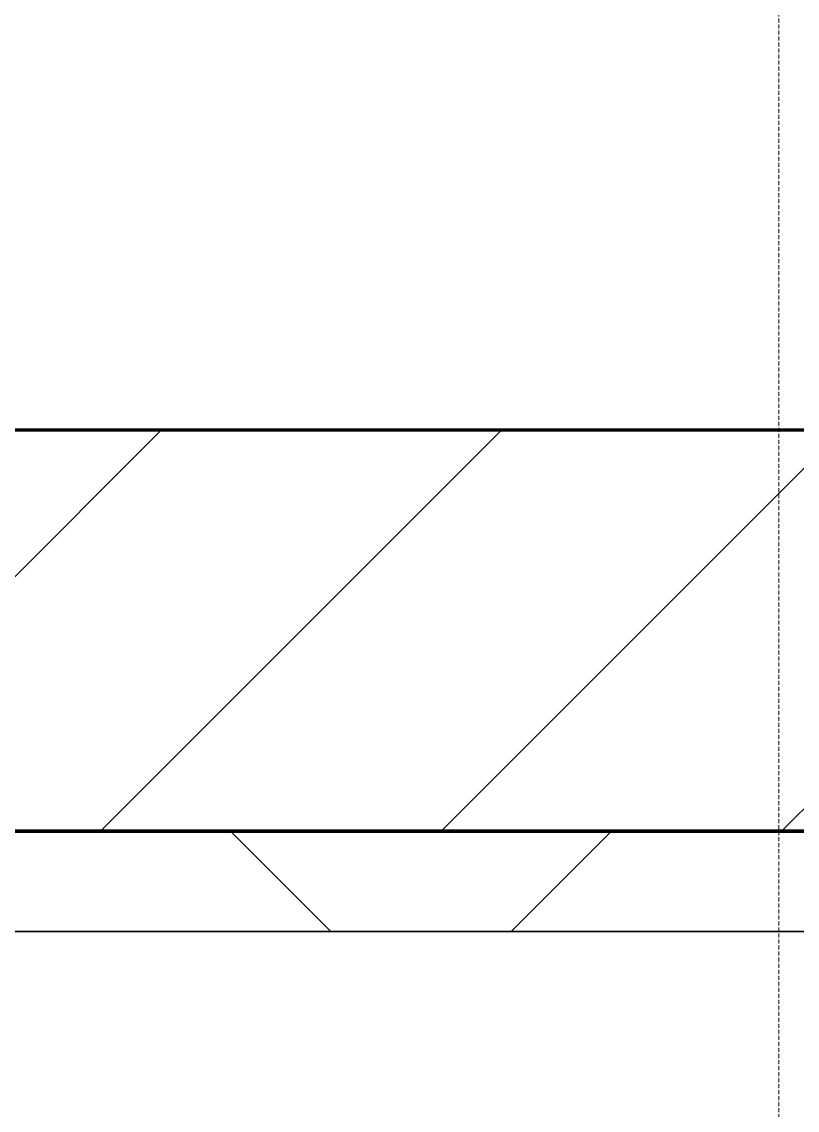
# Model space of a CAD drawing. Header units: millimetres. Extents: x -853228 to -774636, y -17776 to 22455.
# Drawn here: x -822635 to -822248, y 7805 to 8347 of the extents above; entities that cross this region are included whole.
import ezdxf

# ---------------------------------------------------------------- set-up
doc = ezdxf.new("R2010")
doc.units = ezdxf.units.MM
doc.linetypes.add('DPA_Hidden 50', pattern=[3, 2, -1])
for name, color, linetype, lineweight in [('A-DETL', 1, 'Continuous', 70), ('A-GLAZ-CURT', 2, 'Continuous', 9), ('A-WALL', 5, 'Continuous', 35), ('A-WALL-FNSH', 2, 'Continuous', 35), ('A-WALL-PATT', 1, 'Continuous', 35)]:
    doc.layers.add(name, color=color, linetype=linetype, lineweight=lineweight)

# ---------------------------------------------------------------- blocks, each defined once
blk = doc.blocks.new('PPLS-PP19_Custom Tile Pattern - Custom Tile Pattern-16106263-4281-01 ENLARGED LOWER PLATFORM LEVEL - REFLECTED CEILING PLAN - SHEET 2')
at = {"layer": 'A-GLAZ-CURT'}
for p, q in [((-300, 0), (300, 0)), ((300, 0), (-300, 0)), ((195.99, 0), (213.31, 0)), ((213.31, 0), (195.99, 0)), ((230.06, 0), (264.53, 0)), ((265.23, 0), (300, 0)), ((-300, -50), (300, -50)), ((300, -50), (-300, -50))]:
    blk.add_line(p, q, dxfattribs=at)
for points, knots in [([(126.64, 0), (130.14, 0), (142.26, 0), (163.31, 0), (185.23, 0), (193.62, 0), (194.69, 0), (194.79, 0)], [-1712.713719, -1712.713719, -1712.713719, -1712.713719, -1530.39897, -1095.004608, -529.74427, -295.064701, -265.121568, -265.121568, -265.121568, -265.121568]), ([(168.37, 0), (167.68, 0), (162.47, 0), (150.44, 0), (131.95, 0), (126.65, 0)], [-543.375029, -543.375029, -543.375029, -543.375029, -530.793311, -458.593899, -433.160922, -433.160922, -433.160922, -433.160922]), ([(193.8, 0), (193.33, 0), (190.11, 0), (183.13, 0), (171, 0), (161.95, 0), (161.28, 0), (158.35, 0), (157.85, 0), (157.77, 0)], [-11665.349007, -11665.349007, -11665.349007, -11665.349007, -11565.880756, -11105.624034, -10839.086983, -10768.332124, -10666.779182, -10580.760289, -10550.278881, -10550.278881, -10550.278881, -10550.278881]), ([(300, 0), (286.53, 0), (254.22, 0), (207.11, 0), (177.41, 0), (159.34, 0), (158.33, 0), (158.3, 0)], [-285.253232, -285.253232, -285.253232, -285.253232, -244.693688, -187.987675, -143.776725, -129.632772, -123.352749, -123.352749, -123.352749, -123.352749]), ([(159.07, 0), (159.13, 0), (160.84, 0), (165.21, 0), (174.15, 0), (185.98, 0), (208.82, 0), (219.42, 0), (230.06, 0)], [-115.643202, -115.643202, -115.643202, -115.643202, -114.681583, -87.660824, -65.295536, -41.623857, -24.459831, 0, 0, 0, 0]), ([(162.75, 0), (165.4, 0), (170.91, 0), (172.61, 0), (172.61, 0)], [-111.264224, -111.264224, -111.264224, -111.264224, -56.742688, -19.085662, -19.085662, -19.085662, -19.085662]), ([(247.1, 0), (246.76, 0), (245.04, 0), (238.34, 0), (226.56, 0), (221.1, 0), (200.27, 0), (182.99, 0), (174.27, 0), (169.67, 0), (168.99, 0)], [-9649.085549, -9649.085549, -9649.085549, -9649.085549, -9581.591397, -9406.094246, -9221.510254, -9016.44624, -8717.832359, -8253.978395, -8152.463617, -8069.855175, -8069.855175, -8069.855175, -8069.855175]), ([(215.22, 0), (214.62, 0), (210.55, 0), (203.98, 0), (187.54, 0), (175.3, 0), (169.49, 0)], [-203.825446, -203.825446, -203.825446, -203.825446, -198.527383, -184.406837, -162.427601, -142.916156, -142.916156, -142.916156, -142.916156]), ([(171.51, 0), (176.48, 0), (193.23, 0), (201.73, 0), (208.81, 0), (213.9, 0), (241.96, 0), (266.73, 0), (281.71, 0), (291.71, 0), (296.52, 0), (297.86, 0), (298.09, 0)], [-7971.819559, -7971.819559, -7971.819559, -7971.819559, -7784.112253, -7606.717214, -7289.299508, -7042.621073, -6582.165592, -6068.460911, -5766.029927, -5566.724884, -5280.360606, -5199.253518, -5199.253518, -5199.253518, -5199.253518]), ([(172.07, 0), (177.66, 0), (187.87, 0), (201.08, 0), (207.47, 0), (213.96, 0), (215.11, 0)], [-255.364076, -255.364076, -255.364076, -255.364076, -237.955587, -223.92608, -215.862851, -208.75215, -208.75215, -208.75215, -208.75215]), ([(300, 0), (288.22, 0), (262, 0), (230.43, 0), (219.94, 0), (219.02, 0)], [-12528.858583, -12528.858583, -12528.858583, -12528.858583, -11905.454923, -11162.864862, -10856.732305, -10856.732305, -10856.732305, -10856.732305]), ([(219.9, 0), (220.86, 0), (227.84, 0), (242.06, 0), (246.54, 0), (246.96, 0)], [-10670.940496, -10670.940496, -10670.940496, -10670.940496, -10511.382485, -9925.173265, -9834.877357, -9834.877357, -9834.877357, -9834.877357]), ([(284.76, 0), (284.76, 0), (285.09, 0), (287.47, 0), (293.59, 0), (297.76, 0), (300, 0)], [-4110.630118, -4110.630118, -4110.630118, -4110.630118, -4053.389046, -3959.664717, -3862.421465, -3746.95702, -3746.95702, -3746.95702, -3746.95702]), ([(297.38, 0), (295.84, 0), (291.62, 0), (285.38, 0), (284.87, 0)], [-4803.172655, -4803.172655, -4803.172655, -4803.172655, -4358.271401, -4143.037883, -4143.037883, -4143.037883, -4143.037883])]:
    blk.add_open_spline(points, degree=3, knots=knots, dxfattribs=at)
for points in [[(168.74, 0), (168.74, 0), (169.81, 0), (171.51, 0)], [(195.11, 0), (194.91, 0), (194.44, 0), (193.8, 0)]]:
    blk.add_open_spline(points, degree=3, dxfattribs=at)
blk = doc.blocks.new('PPLS-PP19_Custom Tile Pattern - Custom Tile Pattern-V46-4281-01 ENLARGED LOWER PLATFORM LEVEL - REFLECTED CEILING PLAN - SHEET 2')
at = {"layer": 'A-GLAZ-CURT'}
for p, q in [((-300, 0), (300, 0)), ((300, 0), (-300, 0)), ((-293.07, 0), (-275.75, 0)), ((-275.75, 0), (-293.07, 0)), ((-222.32, 0), (-205, 0)), ((-205, 0), (-222.32, 0)), ((-125.17, 0), (-128.55, 0)), ((-300, -50), (300, -50)), ((300, -50), (-300, -50))]:
    blk.add_line(p, q, dxfattribs=at)
at = {"layer": 'A-GLAZ-CURT', "flags": 128}
for points in [[(-300, 0), (-291.56, 0), (-283.3, 0), (-275.2, 0), (-267.26, 0), (-259.45, 0), (-251.77, 0), (-244.2, 0), (-236.74, 0), (-229.36, 0), (-222.06, 0), (-214.83, 0), (-207.71, 0), (-200.76, 0), (-194.02, 0), (-187.54, 0), (-181.38, 0), (-175.58, 0), (-170.25, 0), (-165.64, 0), (-162.01, 0), (-159.53, 0), (-157.46, 0), (-154.52, 0), (-149.42, 0), (-141.84, 0), (-132.81, 0), (-126.08, 0)], [(-128.62, 0), (-134.16, 0), (-140.03, 0), (-145.5, 0), (-150.63, 0), (-155.53, 0), (-160.27, 0), (-164.95, 0), (-169.65, 0), (-174.47, 0), (-179.49, 0), (-184.81, 0), (-190.44, 0), (-196.37, 0), (-202.58, 0), (-209.04, 0), (-215.73, 0), (-222.63, 0), (-229.72, 0), (-236.97, 0), (-244.39, 0), (-251.96, 0), (-259.67, 0), (-267.51, 0), (-275.48, 0), (-283.55, 0), (-291.73, 0), (-300, 0)]]:
    blk.add_lwpolyline(points, dxfattribs=at)
at = {"layer": 'A-GLAZ-CURT'}
for points, knots in [([(-300, 0), (-284.65, 0), (-236.57, 0), (-174.61, 0), (-129.95, 0), (-110.8, 0), (-99.5, 0), (-91.46, 0)], [-5323.127839, -5323.127839, -5323.127839, -5323.127839, -4502.809032, -2700.551212, -1002.059161, -460.363443, 0, 0, 0, 0]), ([(-128.82, 0), (-130.8, 0), (-155.45, 0), (-202.69, 0), (-262.56, 0), (-294.48, 0), (-300, 0)], [-17314.152334, -17314.152334, -17314.152334, -17314.152334, -17136.203329, -15131.813646, -13729.592194, -13439.944408, -13439.944408, -13439.944408, -13439.944408]), ([(-137.88, 0), (-140.56, 0), (-147.66, 0), (-147.69, 0), (-158.72, 0), (-174.02, 0), (-185.59, 0), (-209.77, 0), (-232.01, 0), (-255.22, 0), (-262.59, 0), (-264.9, 0), (-265.4, 0)], [-3187.727384, -3187.727384, -3187.727384, -3187.727384, -2919.378265, -2477.344047, -2237.412286, -2029.680487, -1755.085331, -1400.429864, -858.079193, -543.655514, -208.940337, 0, 0, 0, 0]), ([(-258.6, 0), (-257.91, 0), (-254.26, 0), (-241.25, 0), (-225.99, 0), (-213.1, 0), (-204.46, 0), (-199.67, 0), (-197.96, 0)], [-5722.54675, -5722.54675, -5722.54675, -5722.54675, -5657.471696, -5413.335975, -5017.494783, -4832.723979, -4666.091899, -4570.356129, -4570.356129, -4570.356129, -4570.356129]), ([(-133.82, 0), (-135.51, 0), (-137.8, 0), (-149.31, 0), (-162.01, 0), (-177.91, 0), (-199.46, 0), (-216.65, 0), (-231.26, 0), (-233.46, 0), (-234, 0)], [-2731.647847, -2731.647847, -2731.647847, -2731.647847, -2418.507304, -2308.929706, -2113.765672, -1763.376603, -1422.553702, -978.033455, -846.069444, -682.911962, -682.911962, -682.911962, -682.911962]), ([(-233.49, 0), (-233.44, 0), (-232.38, 0), (-230.74, 0), (-225.3, 0), (-223.63, 0)], [-455.274641, -455.274641, -455.274641, -455.274641, -440.605512, -119.536984, 0, 0, 0, 0]), ([(-223.63, 0), (-219.39, 0), (-210.19, 0), (-201.21, 0), (-197.58, 0)], [-5463.295695, -5463.295695, -5463.295695, -5463.295695, -5161.076232, -4959.285251, -4959.285251, -4959.285251, -4959.285251]), ([(-197.58, 0), (-193.76, 0), (-184.05, 0), (-171.77, 0), (-158.7, 0), (-157.22, 0)], [-4563.397453, -4563.397453, -4563.397453, -4563.397453, -4349.945572, -4000.813434, -3840.635403, -3840.635403, -3840.635403, -3840.635403]), ([(-197.48, 0), (-193.56, 0), (-184.64, 0), (-169.02, 0), (-152.12, 0), (-136.84, 0), (-127.33, 0), (-124.19, 0), (-123.43, 0), (-123.28, 0)], [-4957.434982, -4957.434982, -4957.434982, -4957.434982, -4739.070012, -4465.409639, -4149.119819, -3839.893365, -3647.167523, -3488.92562, -3439.852845, -3439.852845, -3439.852845, -3439.852845]), ([(-152.35, 0), (-151.03, 0), (-147.71, 0), (-143.57, 0), (-138.62, 0)], [-3494.978217, -3494.978217, -3494.978217, -3494.978217, -3371.022232, -3227.460399, -3227.460399, -3227.460399, -3227.460399]), ([(-128.58, 0), (-131.02, 0), (-137.43, 0), (-147.46, 0), (-150.03, 0), (-150.57, 0)], [-5677.324383, -5677.324383, -5677.324383, -5677.324383, -5508.838257, -5298.784692, -5196.16478, -5196.16478, -5196.16478, -5196.16478]), ([(-150.34, 0), (-150.07, 0), (-147.75, 0), (-142.6, 0), (-127.26, 0), (-107.3, 0), (-90.42, 0), (-75.26, 0), (-68.41, 0), (-65.12, 0), (-63.63, 0)], [-4948.728362, -4948.728362, -4948.728362, -4948.728362, -4883.323924, -4440.880425, -4054.690705, -3793.097032, -3402.597032, -3144.956779, -3050.982048, -2969.237017, -2969.237017, -2969.237017, -2969.237017]), ([(-129.19, 0), (-132.53, 0), (-139.48, 0), (-147.74, 0), (-149.07, 0)], [-6625.955282, -6625.955282, -6625.955282, -6625.955282, -6449.282163, -6277.220794, -6277.220794, -6277.220794, -6277.220794]), ([(-148.23, 0), (-146.94, 0), (-140.15, 0), (-137.28, 0), (-133.93, 0), (-128.78, 0), (-126.5, 0)], [-6162.058746, -6162.058746, -6162.058746, -6162.058746, -6017.569127, -5560.701257, -5364.112219, -5231.017328, -5231.017328, -5231.017328, -5231.017328]), ([(-128.7, 0), (-131.87, 0), (-139.57, 0), (-146.11, 0), (-146.95, 0)], [-910.741975, -910.741975, -910.741975, -910.741975, -741.901385, -489.130243, -489.130243, -489.130243, -489.130243]), ([(-146.69, 0), (-146.59, 0), (-145.49, 0), (-137.75, 0), (-131.6, 0), (-128.58, 0)], [-420.34245, -420.34245, -420.34245, -420.34245, -406.956646, -290.263673, -88.304786, -88.304786, -88.304786, -88.304786]), ([(-127.41, 0), (-131.63, 0), (-133.16, 0), (-134.09, 0), (-134.15, 0)], [-8540.990293, -8540.990293, -8540.990293, -8540.990293, -8266.114998, -8246.473386, -8246.473386, -8246.473386, -8246.473386]), ([(-134.15, 0), (-133.32, 0), (-131.78, 0), (-129.07, 0), (-128.7, 0)], [-7657.439573, -7657.439573, -7657.439573, -7657.439573, -7293.749979, -7239.218611, -7239.218611, -7239.218611, -7239.218611]), ([(-120.13, 0), (-120.14, 0), (-120.24, 0), (-121.3, 0), (-129.25, 0), (-133.82, 0)], [-2933.992132, -2933.992132, -2933.992132, -2933.992132, -2920.575025, -2840.280255, -2731.647847, -2731.647847, -2731.647847, -2731.647847]), ([(-72.93, 0), (-75.51, 0), (-90.18, 0), (-110.67, 0), (-128.64, 0)], [-19442.345229, -19442.345229, -19442.345229, -19442.345229, -18935.241197, -17319.582671, -17319.582671, -17319.582671, -17319.582671]), ([(-86.16, 0), (-91.37, 0), (-104.13, 0), (-119.3, 0), (-128.01, 0), (-128.64, 0)], [-1681.3698, -1681.3698, -1681.3698, -1681.3698, -1374.161226, -945.742622, -911.823638, -911.823638, -911.823638, -911.823638]), ([(-60.22, 0), (-66.5, 0), (-81.6, 0), (-107.18, 0), (-121.71, 0), (-128.63, 0)], [-7904.648407, -7904.648407, -7904.648407, -7904.648407, -7508.296369, -7004.680444, -6635.965374, -6635.965374, -6635.965374, -6635.965374]), ([(-128.21, 0), (-125.52, 0), (-116.08, 0), (-92.04, 0), (-74.02, 0), (-62.74, 0), (-60.36, 0), (-59.97, 0)], [-7215.664213, -7215.664213, -7215.664213, -7215.664213, -6839.55839, -6236.997189, -5713.340575, -5140.470607, -5006.787413, -5006.787413, -5006.787413, -5006.787413]), ([(-118.78, 0), (-121.86, 0), (-124.4, 0), (-127.86, 0), (-127.99, 0)], [-5938.474035, -5938.474035, -5938.474035, -5938.474035, -5700.061948, -5691.037617, -5691.037617, -5691.037617, -5691.037617]), ([(-113.43, 0), (-113.44, 0), (-113.96, 0), (-119.73, 0), (-125.43, 0), (-127.03, 0), (-127.41, 0)], [-328.499627, -328.499627, -328.499627, -328.499627, -282.672656, -98.539552, -24.539552, 0, 0, 0, 0]), ([(-126.5, 0), (-122.44, 0), (-108.71, 0), (-86.68, 0), (-63.44, 0), (-54.4, 0), (-48.53, 0), (-30.79, 0), (-18.03, 0), (2.38, 0), (8.5, 0), (9.28, 0)], [-5231.017328, -5231.017328, -5231.017328, -5231.017328, -4994.692869, -4542.524482, -4008.285538, -3689.699207, -3546.54457, -3315.260113, -2864.387349, -2439.246196, -2372.241538, -2372.241538, -2372.241538, -2372.241538]), ([(-125.15, 0), (-124.93, 0), (-121.96, 0), (-113.01, 0), (-98.9, 0), (-85.29, 0), (-71.67, 0), (-65.93, 0), (-65.07, 0)], [-3362.7396, -3362.7396, -3362.7396, -3362.7396, -3342.215224, -3074.362186, -2902.289527, -2605.247022, -2322.099534, -2241.8264, -2241.8264, -2241.8264, -2241.8264]), ([(-122.08, 0), (-122.01, 0), (-121.69, 0), (-121.2, 0), (-120.88, 0)], [-3136.336417, -3136.336417, -3136.336417, -3136.336417, -3110.304437, -3035.164275, -3035.164275, -3035.164275, -3035.164275]), ([(-59.67, 0), (-60.23, 0), (-66.05, 0), (-81.23, 0), (-99.51, 0), (-114.02, 0), (-117.28, 0), (-118.78, 0)], [-1093.88114, -1093.88114, -1093.88114, -1093.88114, -1060.00838, -740.068933, -229.489605, -116.330425, 0, 0, 0, 0]), ([(-117.74, 0), (-117.19, 0), (-114.78, 0), (-113.43, 0), (-113.43, 0)], [-821.249067, -821.249067, -821.249067, -821.249067, -394.672656, -330.879064, -330.879064, -330.879064, -330.879064]), ([(-36.62, 0), (-36.62, 0), (-40.35, 0), (-44.32, 0), (-58.97, 0), (-85.2, 0), (-107.61, 0), (-116.56, 0), (-117.56, 0)], [-4069.478503, -4069.478503, -4069.478503, -4069.478503, -3858.647035, -3538.256648, -2842.901703, -2193.204658, -1433.981041, -985.49888, -985.49888, -985.49888, -985.49888]), ([(-115.82, 0), (-114.96, 0), (-110.41, 0), (-96.78, 0), (-71.33, 0), (-42.53, 0), (-12.78, 0), (2.52, 0), (7.3, 0), (8.3, 0)], [-5724.064692, -5724.064692, -5724.064692, -5724.064692, -5430.283136, -5103.229623, -4799.173296, -4065.652676, -3589.737505, -3285.047089, -3166.503872, -3166.503872, -3166.503872, -3166.503872]), ([(9.32, 0), (9.08, 0), (7.65, 0), (2.57, 0), (-12.23, 0), (-25.64, 0), (-40, 0), (-56.24, 0), (-75.59, 0), (-94, 0), (-112.01, 0), (-114.94, 0), (-115.63, 0)], [-2922.926651, -2922.926651, -2922.926651, -2922.926651, -2882.788014, -2720.818881, -2518.50168, -2125.455881, -1792.521578, -1466.981642, -1208.454564, -789.402658, -501.969187, -243.577221, -243.577221, -243.577221, -243.577221]), ([(-91.46, 0), (-90.09, 0), (-84.7, 0), (-77.43, 0), (-72.73, 0), (-72.64, 0), (-72.64, 0)], [-19832.387487, -19832.387487, -19832.387487, -19832.387487, -19753.885894, -19541.04734, -19478.625389, -19471.062469, -19471.062469, -19471.062469, -19471.062469]), ([(-63.96, 0), (-64.13, 0), (-72.5, 0), (-80.63, 0), (-86.16, 0)], [-2171.769325, -2171.769325, -2171.769325, -2171.769325, -2007.031671, -1681.3698, -1681.3698, -1681.3698, -1681.3698]), ([(-59.71, 0), (-62.29, 0), (-71.85, 0), (-77.83, 0), (-82.66, 0), (-83.28, 0), (-83.28, 0)], [-2138.913174, -2138.913174, -2138.913174, -2138.913174, -2006.592567, -1646.621388, -1424.436217, -1393.971743, -1393.971743, -1393.971743, -1393.971743]), ([(-83.28, 0), (-83.28, 0), (-82.91, 0), (-76.14, 0), (-62.97, 0), (-48.14, 0), (-36.49, 0), (-33.57, 0), (-29.94, 0), (-28.57, 0)], [-1393.4169, -1393.4169, -1393.4169, -1393.4169, -1353.722004, -1274.333717, -1073.56893, -651.549973, -296.515819, -83.513472, 0, 0, 0, 0]), ([(-66.39, 0), (-66.39, 0), (-64.48, 0), (-61.76, 0), (-59.73, 0)], [-2493.31794, -2493.31794, -2493.31794, -2493.31794, -2315.303971, -2020.621628, -2020.621628, -2020.621628, -2020.621628]), ([(31.18, 0), (25.97, 0), (11.99, 0), (-16.92, 0), (-47.42, 0), (-65.77, 0), (-66.37, 0), (-66.38, 0)], [-4496.803627, -4496.803627, -4496.803627, -4496.803627, -4222.080604, -3745.412743, -2981.410125, -2542.574734, -2498.224237, -2498.224237, -2498.224237, -2498.224237]), ([(-63.63, 0), (-61.49, 0), (-57.39, 0), (-54.49, 0), (-45.2, 0), (-40.79, 0), (-40.46, 0), (-40.44, 0)], [-2969.237017, -2969.237017, -2969.237017, -2969.237017, -2851.217951, -2734.127174, -2474.780881, -2410.990208, -2350.645972, -2350.645972, -2350.645972, -2350.645972]), ([(-26.75, 0), (-27.82, 0), (-36.18, 0), (-47.7, 0), (-57.21, 0), (-59.69, 0)], [-8718.362214, -8718.362214, -8718.362214, -8718.362214, -8532.293389, -8073.216054, -7915.894407, -7915.894407, -7915.894407, -7915.894407]), ([(-29.03, 0), (-33.97, 0), (-43.74, 0), (-53.79, 0), (-59.04, 0), (-59.38, 0)], [-2680.714891, -2680.714891, -2680.714891, -2680.714891, -2413.671296, -2161.752162, -2144.571912, -2144.571912, -2144.571912, -2144.571912]), ([(-59.27, 0), (-57.95, 0), (-49.94, 0), (-34.42, 0), (-29.82, 0), (-29.19, 0)], [-1998.57939, -1998.57939, -1998.57939, -1998.57939, -1809.437387, -963.711516, -666.19313, -666.19313, -666.19313, -666.19313]), ([(-58.83, 0), (-58.37, 0), (-57.29, 0), (-54.23, 0), (-46.33, 0), (-42.62, 0), (-41.76, 0)], [-4859.52896, -4859.52896, -4859.52896, -4859.52896, -4680.891996, -4469.85053, -4321.566175, -4270.495146, -4270.495146, -4270.495146, -4270.495146]), ([(-36.33, 0), (-36.43, 0), (-37.27, 0), (-45.02, 0), (-46.05, 0), (-54.03, 0), (-58.72, 0)], [-1855.773136, -1855.773136, -1855.773136, -1855.773136, -1810.870157, -1672.078046, -1405.135169, -1113.463882, -1113.463882, -1113.463882, -1113.463882]), ([(-51.83, 0), (-51.83, 0), (-51.78, 0), (-47.4, 0), (-46.01, 0), (-40.22, 0), (-36.78, 0)], [-632.814994, -632.814994, -632.814994, -632.814994, -627.965721, -508.377888, -260.442412, 0, 0, 0, 0]), ([(8.2, 0), (4.7, 0), (-5.3, 0), (-20.62, 0), (-32.81, 0), (-44.85, 0), (-51.43, 0), (-51.79, 0)], [-1805.750466, -1805.750466, -1805.750466, -1805.750466, -1617.263037, -1290.787923, -1039.307308, -819.71621, -644.910881, -644.910881, -644.910881, -644.910881])]:
    blk.add_open_spline(points, degree=3, knots=knots, dxfattribs=at)
blk.add_open_spline([(-127.78, 0), (-126.79, 0), (-125.91, 0), (-125.15, 0)], degree=3, dxfattribs=at)

msp = doc.modelspace()

# ---------------------------------------------------------------- hatches: boundary and pattern name
at = {"layer": 'A-WALL-PATT', "lineweight": 9}
h = msp.add_hatch(dxfattribs=at)
h.set_pattern_fill('FP_2', color=256, style=0, pattern_type=2)
h.set_pattern_definition([(45, (0, 0), (-84.852814, 84.852814), [])])
h.paths.add_polyline_path([(-814007.37, 7944.02), (-814007.37, 8144.02), (-842657.37, 8144.02), (-842657.37, 7944.02), (-826541.23, 7944.02), (-826539.02, 7948.97), (-826527.94, 7944.02), (-814073.76, 7944.02)])
h = msp.add_hatch(dxfattribs=at)
h.set_pattern_fill('FP_3', color=256, style=0, pattern_type=2)
h.set_pattern_definition([(45, (0, 0), (-212.13203, 212.13203), []), (135, (0, 0), (-212.13203, -212.13203), [])])
h.paths.add_polyline_path([(-818486.1, 7894.02), (-817973.34, 7894.02), (-817973.34, 7944.02), (-826527.94, 7944.02), (-826491.55, 7927.76), (-826489.44, 7931.09), (-826482.37, 7934.02), (-826475.3, 7931.09), (-826472.37, 7924.02), (-826472.37, 7919.19), (-826414.53, 7894.02), (-820692.28, 7894.02)])
h.paths.add_polyline_path([(-826582.37, 7894.02), (-826526.34, 7894.02), (-826557.37, 7907.88), (-826541.23, 7944.02), (-834960.89, 7944.02), (-834960.89, 7894.02), (-826621.36, 7894.02)])

# ---------------------------------------------------------------- linework, layer by layer
at = {"layer": 'A-DETL', "color": 55, "linetype": 'DPA_Hidden 50', "lineweight": 9}
msp.add_line((-822257.37, 7249.02), (-822257.37, 9049.02), dxfattribs=at)
at = {"layer": 'A-WALL', "color": 7, "lineweight": 70}
for p, q in [((-825382.37, 8144.02), (-814107.37, 8144.02)), ((-817973.34, 7944.02), (-825382.37, 7944.02)), ((-825382.37, 7944.02), (-817973.34, 7944.02))]:
    msp.add_line(p, q, dxfattribs=at)
at = {"layer": 'A-WALL-FNSH', "color": 250}
msp.add_line((-817973.34, 7894.02), (-825382.37, 7894.02), dxfattribs=at)

# ---------------------------------------------------------------- block references
at = {"layer": 'A-GLAZ-CURT', "rotation": 180}
for name, p in [('PPLS-PP19_Custom Tile Pattern - Custom Tile Pattern-V46-4281-01 ENLARGED LOWER PLATFORM LEVEL - REFLECTED CEILING PLAN - SHEET 2', (-822682.37, 7894.02)), ('PPLS-PP19_Custom Tile Pattern - Custom Tile Pattern-16106263-4281-01 ENLARGED LOWER PLATFORM LEVEL - REFLECTED CEILING PLAN - SHEET 2', (-822082.37, 7894.02))]:
    msp.add_blockref(name, p, dxfattribs=at)

doc.saveas('drawing.dxf')
